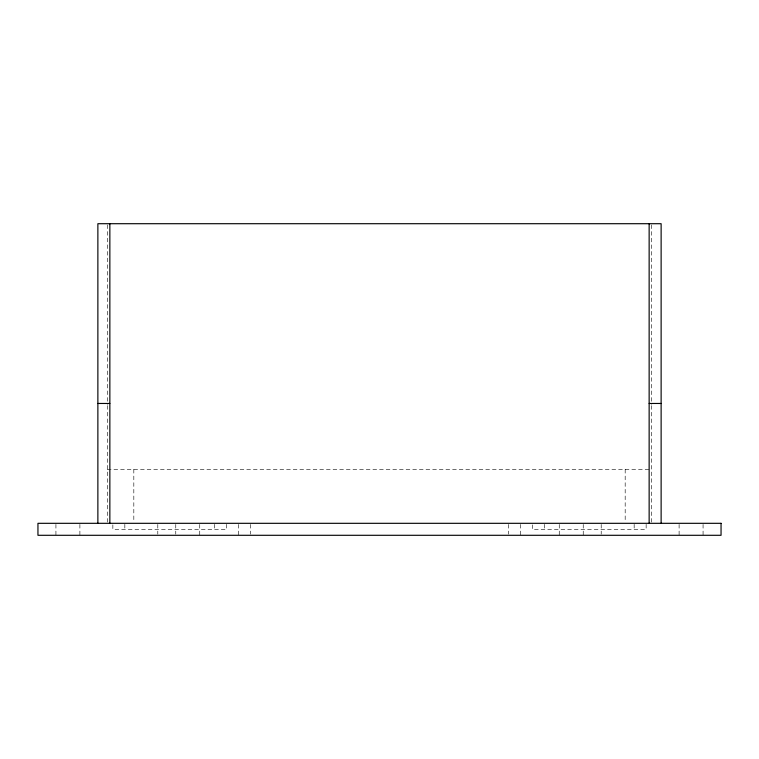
<?xml version="1.0" encoding="UTF-8"?>
<svg xmlns="http://www.w3.org/2000/svg" width="759" height="759" viewBox="0 0 759 759"><rect width="100%" height="100%" fill="white"/><g stroke="black" fill="none" stroke-linecap="round" stroke-linejoin="round"><path stroke-width="0.57" stroke-dasharray="3.79 2.85" d="M107.285 469.385L651.715 469.385M703.071 524.403L703.071 535.294M679.106 524.403L679.106 535.294M651.715 224.882L651.715 404.424M651.715 405.6L651.715 522.135M646.146 524.308L646.146 529.298L532.296 529.298L532.296 524.308M634.163 524.308L634.163 529.298M625.179 469.385L625.179 522.135M601.204 524.403L601.204 534.203M583.235 524.403L583.235 535.294M559.26 524.403L559.26 535.294M544.279 524.308L544.279 529.298M520.313 524.403L520.313 535.294M508.331 524.403L508.331 534.203M250.669 524.403L250.669 534.203M238.687 524.403L238.687 535.294M226.704 524.308L226.704 529.298L112.854 529.298L112.854 524.308M214.721 524.308L214.721 529.298M199.74 524.403L199.74 535.294M175.765 524.403L175.765 534.203M157.796 524.403L157.796 534.203M133.821 469.385L133.821 522.135M124.837 524.308L124.837 529.298M107.285 224.882L107.285 404.424M107.285 405.6L107.285 522.135M79.894 524.403L79.894 535.294M55.929 524.403L55.929 535.294"/><path stroke-width="1.14" d="M97.873 403.465L109.856 403.465M649.144 403.465L661.127 403.465M661.127 523.312L661.127 223.706L97.873 223.706L97.873 523.312M649.144 223.706L649.144 523.312M109.856 223.706L109.856 523.312M721.05 523.312L37.95 523.312L37.95 535.294L721.05 535.294L721.05 523.312"/></g></svg>
